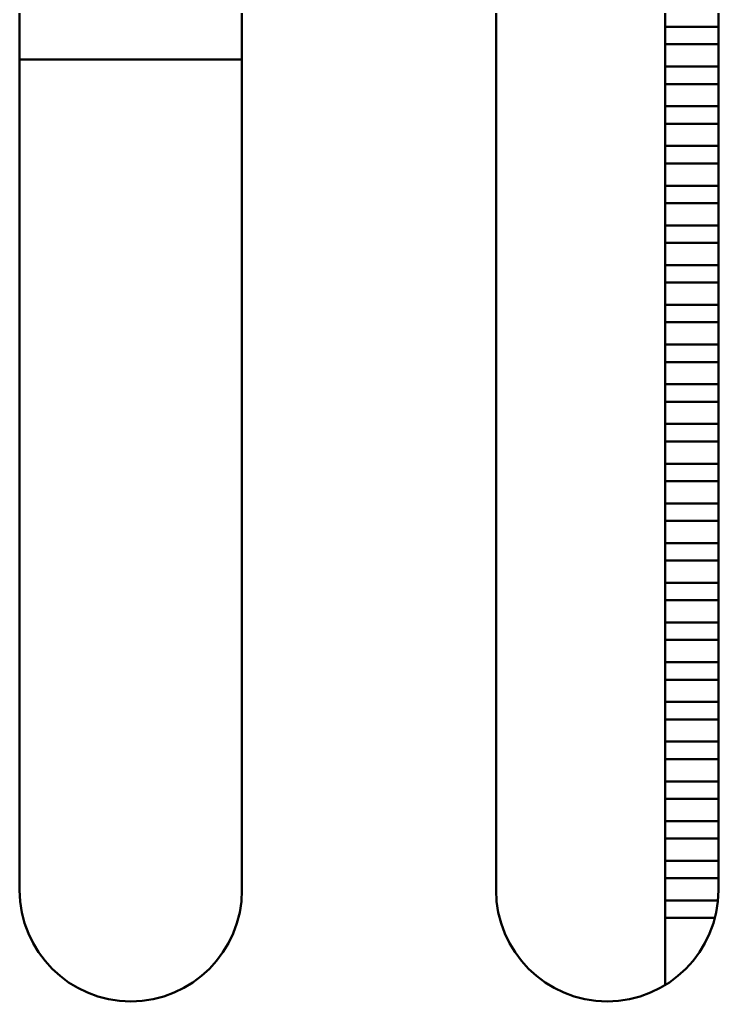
# Model space of a CAD drawing. Header units: millimetres. Extents: x 2121 to 4904, y 892 to 1933.
# Drawn here: x 2792.78 to 2805.98, y 1468.03 to 1486.57 of the extents above; entities that cross this region are included whole.
import ezdxf

# ---------------------------------------------------------------- set-up
doc = ezdxf.new("R2010")
doc.units = ezdxf.units.MM
doc.header["$LTSCALE"] = 1.8
doc.layers.add('외형선(ISO)', color=7, linetype='Continuous', lineweight=50)

msp = doc.modelspace()

# ---------------------------------------------------------------- linework, layer by layer
at = {"layer": '외형선(ISO)', "color": 7}
for p, q in [((2792.779, 1470.133), (2792.779, 1537.633)), ((2796.979, 1537.633), (2796.979, 1470.133)), ((2801.779, 1470.133), (2801.779, 1537.633)), ((2805.979, 1537.633), (2805.979, 1470.133)), ((2804.974, 1468.341), (2804.974, 1503.267)), ((2805.073, 1486.438), (2804.974, 1486.438)), ((2804.974, 1486.438), (2804.974, 1486.108)), ((2805.368, 1486.438), (2805.073, 1486.438)), ((2805.507, 1486.438), (2805.368, 1486.438)), ((2805.655, 1486.438), (2805.507, 1486.438)), ((2805.655, 1486.438), (2805.979, 1486.438)), ((2804.974, 1486.108), (2805.073, 1486.108)), ((2805.073, 1486.108), (2805.368, 1486.108)), ((2805.368, 1486.108), (2805.507, 1486.108)), ((2805.507, 1486.108), (2805.655, 1486.108)), ((2805.979, 1486.108), (2805.655, 1486.108)), ((2792.779, 1485.824), (2796.979, 1485.824)), ((2805.073, 1485.688), (2804.974, 1485.688)), ((2804.974, 1485.688), (2804.974, 1485.358)), ((2805.368, 1485.688), (2805.073, 1485.688)), ((2805.507, 1485.688), (2805.368, 1485.688)), ((2805.655, 1485.688), (2805.507, 1485.688)), ((2805.655, 1485.688), (2805.979, 1485.688)), ((2804.974, 1485.358), (2805.073, 1485.358)), ((2805.073, 1485.358), (2805.368, 1485.358)), ((2805.368, 1485.358), (2805.507, 1485.358)), ((2805.507, 1485.358), (2805.655, 1485.358)), ((2805.979, 1485.358), (2805.655, 1485.358)), ((2805.073, 1484.938), (2804.974, 1484.938)), ((2804.974, 1484.938), (2804.974, 1484.608)), ((2805.368, 1484.938), (2805.073, 1484.938)), ((2805.507, 1484.938), (2805.368, 1484.938)), ((2805.655, 1484.938), (2805.507, 1484.938)), ((2805.655, 1484.938), (2805.979, 1484.938)), ((2804.974, 1484.608), (2805.073, 1484.608)), ((2805.073, 1484.608), (2805.368, 1484.608)), ((2805.368, 1484.608), (2805.507, 1484.608)), ((2805.507, 1484.608), (2805.655, 1484.608)), ((2805.979, 1484.608), (2805.655, 1484.608)), ((2805.073, 1484.188), (2804.974, 1484.188)), ((2804.974, 1484.188), (2804.974, 1483.858)), ((2805.368, 1484.188), (2805.073, 1484.188)), ((2805.507, 1484.188), (2805.368, 1484.188)), ((2805.655, 1484.188), (2805.507, 1484.188)), ((2805.655, 1484.188), (2805.979, 1484.188)), ((2804.974, 1483.858), (2805.073, 1483.858)), ((2805.073, 1483.858), (2805.368, 1483.858)), ((2805.368, 1483.858), (2805.507, 1483.858)), ((2805.507, 1483.858), (2805.655, 1483.858)), ((2805.979, 1483.858), (2805.655, 1483.858)), ((2805.073, 1483.438), (2804.974, 1483.438)), ((2804.974, 1483.438), (2804.974, 1483.108)), ((2805.368, 1483.438), (2805.073, 1483.438)), ((2805.507, 1483.438), (2805.368, 1483.438)), ((2805.655, 1483.438), (2805.507, 1483.438)), ((2805.655, 1483.438), (2805.979, 1483.438)), ((2804.974, 1483.108), (2805.073, 1483.108)), ((2805.073, 1483.108), (2805.368, 1483.108)), ((2805.368, 1483.108), (2805.507, 1483.108)), ((2805.507, 1483.108), (2805.655, 1483.108)), ((2805.979, 1483.108), (2805.655, 1483.108)), ((2805.073, 1482.688), (2804.974, 1482.688)), ((2804.974, 1482.688), (2804.974, 1482.358)), ((2805.368, 1482.688), (2805.073, 1482.688)), ((2805.507, 1482.688), (2805.368, 1482.688)), ((2805.655, 1482.688), (2805.507, 1482.688)), ((2805.655, 1482.688), (2805.979, 1482.688)), ((2804.974, 1482.358), (2805.073, 1482.358)), ((2805.073, 1482.358), (2805.368, 1482.358)), ((2805.368, 1482.358), (2805.507, 1482.358)), ((2805.507, 1482.358), (2805.655, 1482.358)), ((2805.979, 1482.358), (2805.655, 1482.358)), ((2805.073, 1481.938), (2804.974, 1481.938)), ((2804.974, 1481.938), (2804.974, 1481.608)), ((2805.368, 1481.938), (2805.073, 1481.938)), ((2805.507, 1481.938), (2805.368, 1481.938)), ((2805.655, 1481.938), (2805.507, 1481.938)), ((2805.655, 1481.938), (2805.979, 1481.938)), ((2804.974, 1481.608), (2805.073, 1481.608)), ((2805.073, 1481.608), (2805.368, 1481.608)), ((2805.368, 1481.608), (2805.507, 1481.608)), ((2805.507, 1481.608), (2805.655, 1481.608)), ((2805.979, 1481.608), (2805.655, 1481.608)), ((2805.073, 1481.188), (2804.974, 1481.188)), ((2804.974, 1481.188), (2804.974, 1480.858)), ((2805.368, 1481.188), (2805.073, 1481.188)), ((2805.507, 1481.188), (2805.368, 1481.188)), ((2805.655, 1481.188), (2805.507, 1481.188)), ((2805.655, 1481.188), (2805.979, 1481.188)), ((2804.974, 1480.858), (2805.073, 1480.858)), ((2805.073, 1480.858), (2805.368, 1480.858)), ((2805.368, 1480.858), (2805.507, 1480.858)), ((2805.507, 1480.858), (2805.655, 1480.858)), ((2805.979, 1480.858), (2805.655, 1480.858)), ((2805.073, 1480.438), (2804.974, 1480.438)), ((2804.974, 1480.438), (2804.974, 1480.108)), ((2805.368, 1480.438), (2805.073, 1480.438)), ((2805.507, 1480.438), (2805.368, 1480.438)), ((2805.655, 1480.438), (2805.507, 1480.438)), ((2805.655, 1480.438), (2805.979, 1480.438)), ((2804.974, 1480.108), (2805.073, 1480.108)), ((2805.073, 1480.108), (2805.368, 1480.108)), ((2805.368, 1480.108), (2805.507, 1480.108)), ((2805.507, 1480.108), (2805.655, 1480.108)), ((2805.979, 1480.108), (2805.655, 1480.108)), ((2805.073, 1479.688), (2804.974, 1479.688)), ((2804.974, 1479.688), (2804.974, 1479.358)), ((2805.368, 1479.688), (2805.073, 1479.688)), ((2805.507, 1479.688), (2805.368, 1479.688)), ((2805.655, 1479.688), (2805.507, 1479.688)), ((2805.655, 1479.688), (2805.979, 1479.688)), ((2804.974, 1479.358), (2805.073, 1479.358)), ((2805.073, 1479.358), (2805.368, 1479.358)), ((2805.368, 1479.358), (2805.507, 1479.358)), ((2805.507, 1479.358), (2805.655, 1479.358)), ((2805.979, 1479.358), (2805.655, 1479.358)), ((2805.073, 1478.938), (2804.974, 1478.938)), ((2804.974, 1478.938), (2804.974, 1478.608)), ((2805.368, 1478.938), (2805.073, 1478.938)), ((2805.507, 1478.938), (2805.368, 1478.938)), ((2805.655, 1478.938), (2805.507, 1478.938)), ((2805.655, 1478.938), (2805.979, 1478.938)), ((2804.974, 1478.608), (2805.073, 1478.608)), ((2805.073, 1478.608), (2805.368, 1478.608)), ((2805.368, 1478.608), (2805.507, 1478.608)), ((2805.507, 1478.608), (2805.655, 1478.608)), ((2805.979, 1478.608), (2805.655, 1478.608)), ((2805.073, 1478.188), (2804.974, 1478.188)), ((2804.974, 1478.188), (2804.974, 1477.858)), ((2805.368, 1478.188), (2805.073, 1478.188)), ((2805.507, 1478.188), (2805.368, 1478.188)), ((2805.655, 1478.188), (2805.507, 1478.188)), ((2805.655, 1478.188), (2805.979, 1478.188)), ((2804.974, 1477.858), (2805.073, 1477.858)), ((2805.073, 1477.858), (2805.368, 1477.858)), ((2805.368, 1477.858), (2805.507, 1477.858)), ((2805.507, 1477.858), (2805.655, 1477.858)), ((2805.979, 1477.858), (2805.655, 1477.858)), ((2805.073, 1477.438), (2804.974, 1477.438)), ((2804.974, 1477.438), (2804.974, 1477.108)), ((2805.368, 1477.438), (2805.073, 1477.438)), ((2805.507, 1477.438), (2805.368, 1477.438)), ((2805.655, 1477.438), (2805.507, 1477.438)), ((2805.655, 1477.438), (2805.979, 1477.438)), ((2804.974, 1477.108), (2805.073, 1477.108)), ((2805.073, 1477.108), (2805.368, 1477.108)), ((2805.368, 1477.108), (2805.507, 1477.108)), ((2805.507, 1477.108), (2805.655, 1477.108)), ((2805.979, 1477.108), (2805.655, 1477.108)), ((2805.073, 1476.688), (2804.974, 1476.688)), ((2804.974, 1476.688), (2804.974, 1476.358)), ((2805.368, 1476.688), (2805.073, 1476.688)), ((2805.507, 1476.688), (2805.368, 1476.688)), ((2805.655, 1476.688), (2805.507, 1476.688)), ((2805.655, 1476.688), (2805.979, 1476.688)), ((2804.974, 1476.358), (2805.073, 1476.358)), ((2805.073, 1476.358), (2805.368, 1476.358)), ((2805.368, 1476.358), (2805.507, 1476.358)), ((2805.507, 1476.358), (2805.655, 1476.358)), ((2805.979, 1476.358), (2805.655, 1476.358)), ((2805.073, 1475.938), (2804.974, 1475.938)), ((2804.974, 1475.938), (2804.974, 1475.608)), ((2805.368, 1475.938), (2805.073, 1475.938)), ((2805.507, 1475.938), (2805.368, 1475.938)), ((2805.655, 1475.938), (2805.507, 1475.938)), ((2805.655, 1475.938), (2805.979, 1475.938)), ((2804.974, 1475.608), (2805.073, 1475.608)), ((2805.073, 1475.608), (2805.368, 1475.608)), ((2805.368, 1475.608), (2805.507, 1475.608)), ((2805.507, 1475.608), (2805.655, 1475.608)), ((2805.979, 1475.608), (2805.655, 1475.608)), ((2805.073, 1475.188), (2804.974, 1475.188)), ((2804.974, 1475.188), (2804.974, 1474.858)), ((2805.368, 1475.188), (2805.073, 1475.188)), ((2805.507, 1475.188), (2805.368, 1475.188)), ((2805.655, 1475.188), (2805.507, 1475.188)), ((2805.655, 1475.188), (2805.979, 1475.188)), ((2804.974, 1474.858), (2805.073, 1474.858)), ((2805.073, 1474.858), (2805.368, 1474.858)), ((2805.368, 1474.858), (2805.507, 1474.858)), ((2805.507, 1474.858), (2805.655, 1474.858)), ((2805.979, 1474.858), (2805.655, 1474.858)), ((2805.073, 1474.438), (2804.974, 1474.438)), ((2804.974, 1474.438), (2804.974, 1474.108)), ((2805.368, 1474.438), (2805.073, 1474.438)), ((2805.507, 1474.438), (2805.368, 1474.438)), ((2805.655, 1474.438), (2805.507, 1474.438)), ((2805.655, 1474.438), (2805.979, 1474.438)), ((2804.974, 1474.108), (2805.073, 1474.108)), ((2805.073, 1474.108), (2805.368, 1474.108)), ((2805.368, 1474.108), (2805.507, 1474.108)), ((2805.507, 1474.108), (2805.655, 1474.108)), ((2805.979, 1474.108), (2805.655, 1474.108)), ((2805.073, 1473.688), (2804.974, 1473.688)), ((2804.974, 1473.688), (2804.974, 1473.358)), ((2805.368, 1473.688), (2805.073, 1473.688)), ((2805.507, 1473.688), (2805.368, 1473.688)), ((2805.655, 1473.688), (2805.507, 1473.688)), ((2805.655, 1473.688), (2805.979, 1473.688)), ((2804.974, 1473.358), (2805.073, 1473.358)), ((2805.073, 1473.358), (2805.368, 1473.358)), ((2805.368, 1473.358), (2805.507, 1473.358)), ((2805.507, 1473.358), (2805.655, 1473.358)), ((2805.979, 1473.358), (2805.655, 1473.358)), ((2805.073, 1472.938), (2804.974, 1472.938)), ((2804.974, 1472.938), (2804.974, 1472.608)), ((2805.368, 1472.938), (2805.073, 1472.938)), ((2805.507, 1472.938), (2805.368, 1472.938)), ((2805.655, 1472.938), (2805.507, 1472.938)), ((2805.655, 1472.938), (2805.979, 1472.938)), ((2804.974, 1472.608), (2805.073, 1472.608)), ((2805.073, 1472.608), (2805.368, 1472.608)), ((2805.368, 1472.608), (2805.507, 1472.608)), ((2805.507, 1472.608), (2805.655, 1472.608)), ((2805.979, 1472.608), (2805.655, 1472.608)), ((2805.073, 1472.188), (2804.974, 1472.188)), ((2804.974, 1472.188), (2804.974, 1471.858)), ((2805.368, 1472.188), (2805.073, 1472.188)), ((2805.507, 1472.188), (2805.368, 1472.188)), ((2805.655, 1472.188), (2805.507, 1472.188)), ((2805.655, 1472.188), (2805.979, 1472.188)), ((2804.974, 1471.858), (2805.073, 1471.858)), ((2805.073, 1471.858), (2805.368, 1471.858)), ((2805.368, 1471.858), (2805.507, 1471.858)), ((2805.507, 1471.858), (2805.655, 1471.858)), ((2805.979, 1471.858), (2805.655, 1471.858)), ((2805.073, 1471.438), (2804.974, 1471.438)), ((2804.974, 1471.438), (2804.974, 1471.108)), ((2805.368, 1471.438), (2805.073, 1471.438)), ((2805.507, 1471.438), (2805.368, 1471.438)), ((2805.655, 1471.438), (2805.507, 1471.438)), ((2805.655, 1471.438), (2805.979, 1471.438)), ((2804.974, 1471.108), (2805.073, 1471.108)), ((2805.073, 1471.108), (2805.368, 1471.108)), ((2805.368, 1471.108), (2805.507, 1471.108)), ((2805.507, 1471.108), (2805.655, 1471.108)), ((2805.979, 1471.108), (2805.655, 1471.108)), ((2805.073, 1470.688), (2804.974, 1470.688)), ((2804.974, 1470.688), (2804.974, 1470.358)), ((2805.368, 1470.688), (2805.073, 1470.688)), ((2805.507, 1470.688), (2805.368, 1470.688)), ((2805.655, 1470.688), (2805.507, 1470.688)), ((2805.655, 1470.688), (2805.979, 1470.688)), ((2804.974, 1470.358), (2805.073, 1470.358)), ((2805.073, 1470.358), (2805.368, 1470.358)), ((2805.368, 1470.358), (2805.507, 1470.358)), ((2805.507, 1470.358), (2805.655, 1470.358)), ((2805.979, 1470.358), (2805.655, 1470.358)), ((2805.073, 1469.938), (2804.974, 1469.938)), ((2804.974, 1469.938), (2804.974, 1469.608)), ((2805.368, 1469.938), (2805.073, 1469.938)), ((2805.507, 1469.938), (2805.368, 1469.938)), ((2805.655, 1469.938), (2805.507, 1469.938)), ((2805.655, 1469.938), (2805.97, 1469.938)), ((2804.974, 1469.608), (2805.073, 1469.608)), ((2805.073, 1469.608), (2805.368, 1469.608)), ((2805.368, 1469.608), (2805.507, 1469.608)), ((2805.507, 1469.608), (2805.655, 1469.608)), ((2805.912, 1469.608), (2805.655, 1469.608))]:
    msp.add_line(p, q, dxfattribs=at)
for centre in [(2794.879, 1470.133), (2803.879, 1470.133)]:
    msp.add_arc(centre, 2.1, 180, 0, dxfattribs=at)

doc.saveas('drawing.dxf')
